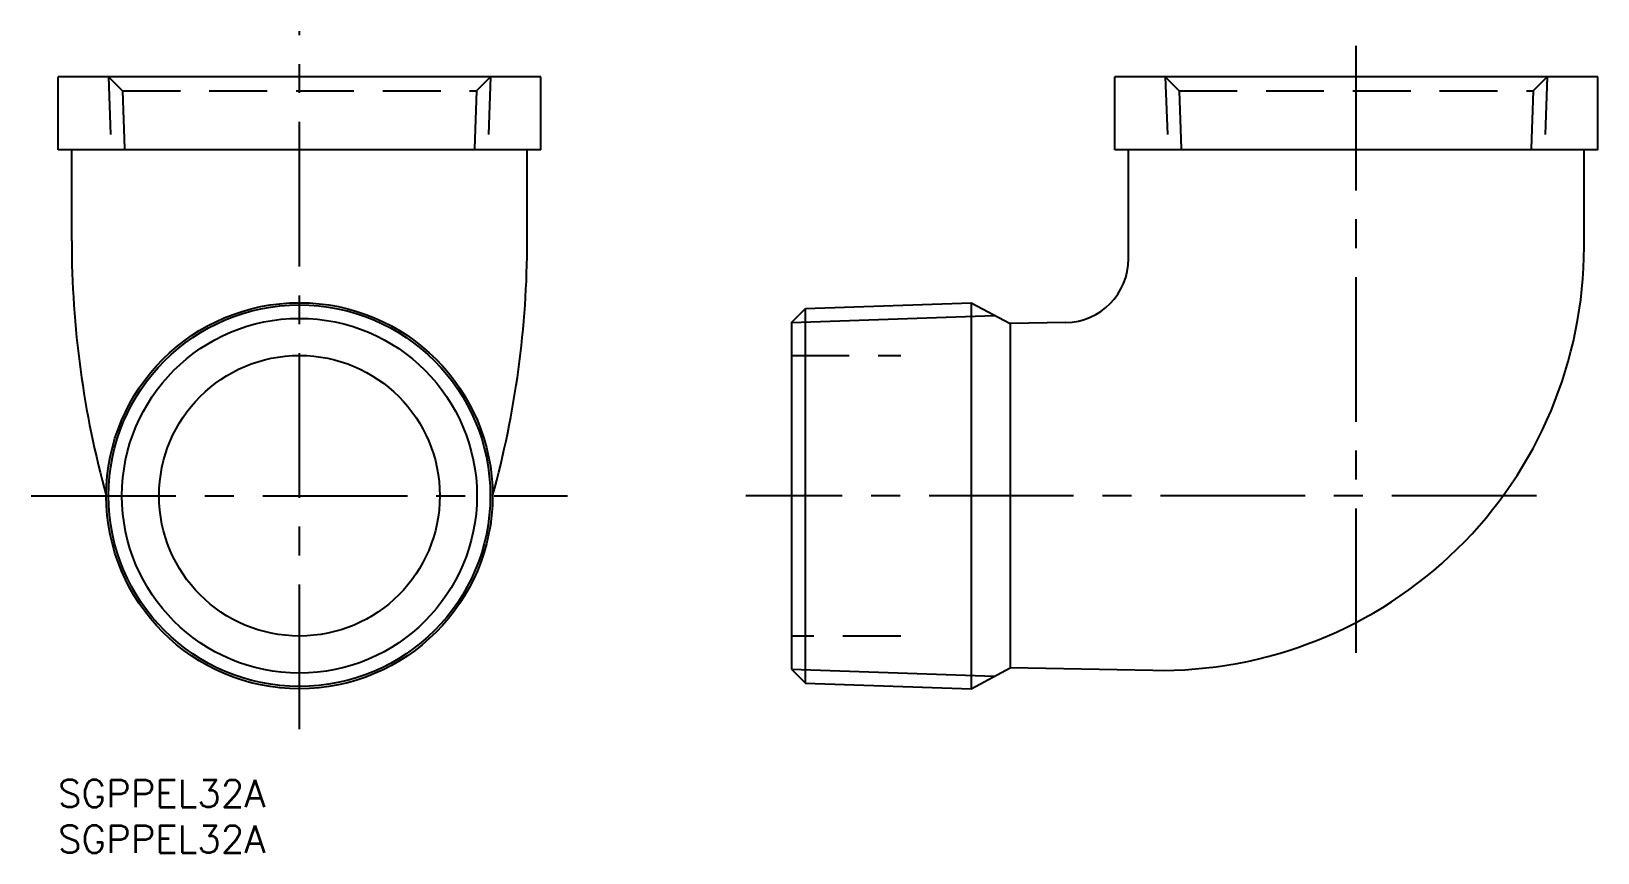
# Model space of a CAD drawing. Extents: x -3 to 169, y -8 to 82.
import ezdxf

# ---------------------------------------------------------------- set-up
doc = ezdxf.new("R2010")
doc.units = 0
doc.header["$LTSCALE"] = 0.5
doc.linetypes.add('CENTER', pattern=[50.8, 31.75, -6.35, 6.35, -6.35])
doc.linetypes.add('DASHED', pattern=[19.05, 12.7, -6.35])
for name, color, linetype in [('MSM_CENTER', 1, 'CENTER'), ('MSM_CONTINUOUS', 7, 'CONTINUOUS'), ('MSM_DASHED', 4, 'DASHED'), ('MSM_NARROW', 5, 'CONTINUOUS'), ('MSM_PART_NUMBER', 7, 'CONTINUOUS')]:
    doc.layers.add(name, color=color, linetype=linetype)
doc.styles.get("Standard").update_dxf_attribs({"font": 'txt.shx', "height": 3, "bigfont": 'bigfont.shx'})

# ---------------------------------------------------------------- blocks, each defined once
blk = doc.blocks.new('*U7')
at = {"layer": 'MSM_PART_NUMBER'}
blk.add_text('SGPPEL32A', height=3, dxfattribs=at).set_placement((0, -3))
blk = doc.blocks.new('*U8')
at = {"layer": 'MSM_PART_NUMBER'}
blk.add_text('SGPPEL32A', height=3, dxfattribs=at).set_placement((0, -8))

msp = doc.modelspace()

# ---------------------------------------------------------------- linework, layer by layer
at = {"layer": 'MSM_CENTER'}
for p, q in [((26.5, 5.58), (26.5, 82.2)), ((142.5, 13.93), (142.5, 82.2)), ((-2.93, 31.2), (55.93, 31.2)), ((162.28, 31.2), (75.5, 31.2))]:
    msp.add_line(p, q, dxfattribs=at)
at = {"layer": 'MSM_CONTINUOUS'}
for p, q in [((53, 77.2), (0, 77.2)), ((0, 69.2), (0, 77.2)), ((53, 69.2), (53, 77.2)), ((169, 77.2), (116, 77.2)), ((116, 69.2), (116, 77.2)), ((169, 69.2), (169, 77.2)), ((53, 69.2), (0, 69.2)), ((1.5, 59.2), (1.5, 69.2)), ((51.5, 59.2), (51.5, 69.2)), ((169, 69.2), (116, 69.2)), ((117.5, 57.21), (117.5, 69.2)), ((167.5, 58.52), (167.5, 69.2)), ((80.5, 50.23), (82.03, 51.77)), ((82.03, 51.77), (100.22, 52.4)), ((82.03, 10.63), (82.03, 51.77)), ((100.22, 52.4), (100.22, 10)), ((100.22, 52.4), (104.5, 50.1)), ((80.5, 50.23), (80.5, 12.17)), ((110.62, 50.21), (104.5, 50.1)), ((104.5, 50.1), (104.5, 12.3)), ((80.5, 12.17), (82.03, 10.63)), ((100.22, 10), (104.5, 12.3)), ((120.19, 12.02), (104.5, 12.3)), ((82.03, 10.63), (100.22, 10))]:
    msp.add_line(p, q, dxfattribs=at)
for radius in [21.2, 20.95, 15.41]:
    msp.add_circle((26.5, 31.2), radius, dxfattribs=at)
for centre, radius, start, end in [((106.5, 59.2), 105, 180, 195.4616), ((-53.5, 59.2), 105, 344.5384, 0), ((121, 58.52), 46.5, 269, 360), ((110.5, 57.21), 7, 271, 360)]:
    msp.add_arc(centre, radius, start, end, dxfattribs=at)
at = {"layer": 'MSM_DASHED'}
for p, q in [((5.55, 77.2), (7.08, 75.67)), ((5.55, 77.2), (5.84, 68.7)), ((7.08, 75.67), (45.92, 75.67)), ((7.08, 75.67), (7.32, 68.7)), ((45.92, 75.67), (45.68, 68.7)), ((47.46, 77.2), (45.92, 75.67)), ((47.46, 77.2), (47.16, 68.7)), ((121.54, 77.2), (121.84, 68.7)), ((121.54, 77.2), (123.08, 75.67)), ((123.08, 75.67), (123.32, 68.7)), ((123.08, 75.67), (161.92, 75.67)), ((161.92, 75.67), (161.68, 68.7)), ((163.45, 77.2), (161.92, 75.67)), ((163.45, 77.2), (163.16, 68.7)), ((80.5, 46.61), (92.5, 46.61)), ((92.5, 15.79), (80.5, 15.79))]:
    msp.add_line(p, q, dxfattribs=at)
at = {"layer": 'MSM_NARROW'}
for p, q in [((80.5, 50.23), (102.8, 51.01)), ((80.5, 12.17), (102.8, 11.39))]:
    msp.add_line(p, q, dxfattribs=at)
msp.add_circle((26.5, 31.2), 19.48, dxfattribs=at)

# ---------------------------------------------------------------- block references
at = {"layer": 'MSM_CONTINUOUS'}
for name in ['*U7', '*U8']:
    msp.add_blockref(name, (0, 0), dxfattribs=at)

doc.saveas('drawing.dxf')
